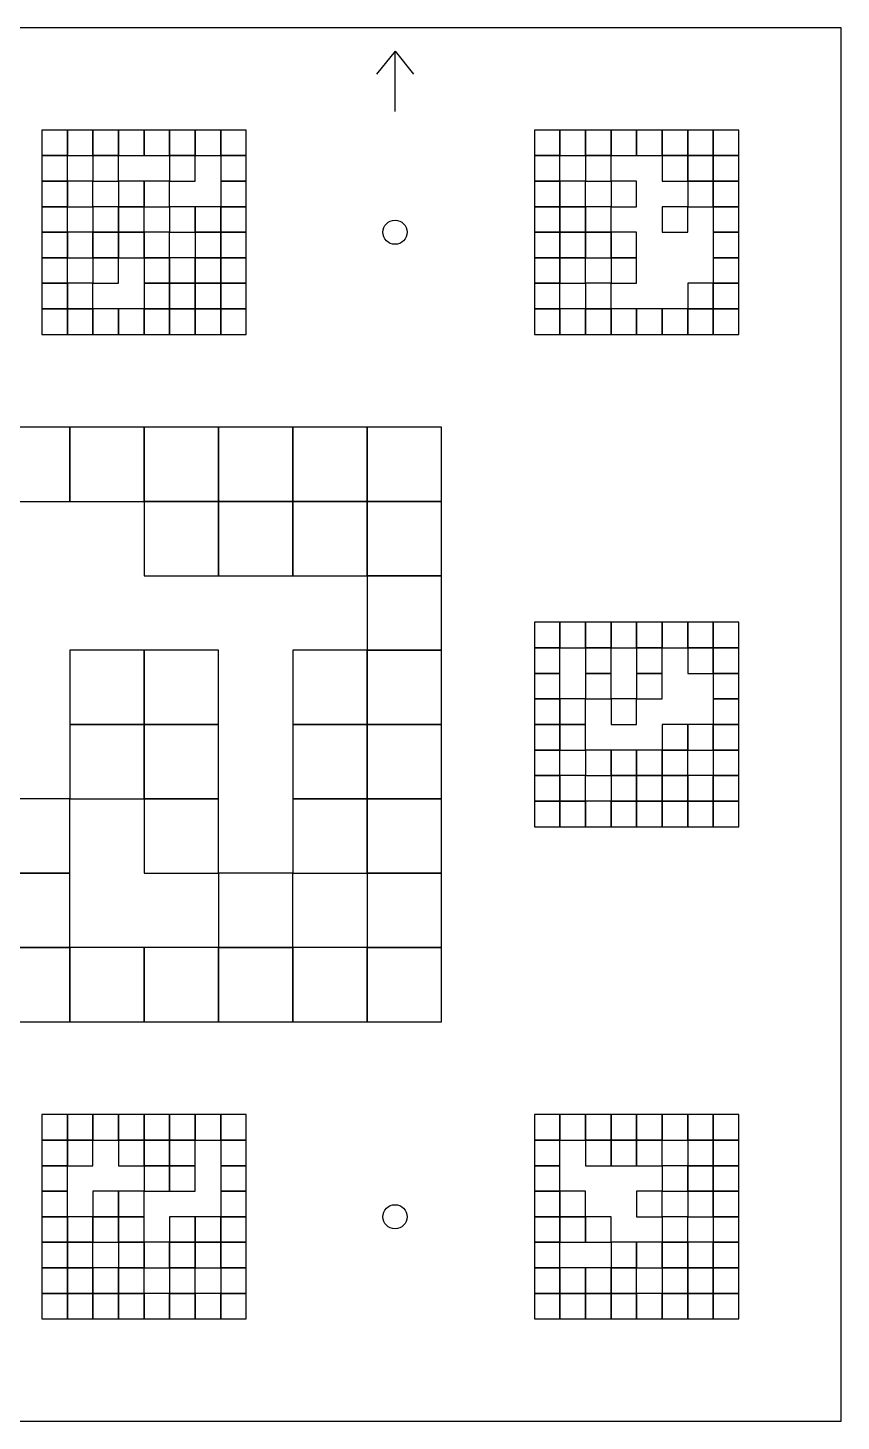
# Model space of a CAD drawing. Extents: x 0 to 1260, y 0 to 1580.
# Drawn here: x 765 to 940, y 1280 to 1580 of the extents above; entities that cross this region are included whole.
import ezdxf

# ---------------------------------------------------------------- set-up
doc = ezdxf.new("R2010")
doc.units = 0
for name, color, linetype in [('BLACK_POCKET', 7, 'CONTINUOUS'), ('CUT', 7, 'CONTINUOUS'), ('MOUNT_HOLE', 6, 'CONTINUOUS'), ('ORIENTATION', 7, 'CONTINUOUS')]:
    doc.layers.add(name, color=color, linetype=linetype)

msp = doc.modelspace()

# ---------------------------------------------------------------- linework, layer by layer
at = {"layer": 'BLACK_POCKET'}
for p, q in [((773.5, 1558), (768, 1558)), ((768, 1558), (768, 1552.5)), ((773.5, 1552.5), (773.5, 1558)), ((779, 1558), (773.5, 1558)), ((773.5, 1558), (773.5, 1552.5)), ((779, 1552.5), (779, 1558)), ((784.5, 1558), (779, 1558)), ((779, 1558), (779, 1552.5)), ((784.5, 1552.5), (784.5, 1558)), ((790, 1558), (784.5, 1558)), ((784.5, 1558), (784.5, 1552.5)), ((790, 1552.5), (790, 1558)), ((795.5, 1558), (790, 1558)), ((790, 1558), (790, 1552.5)), ((795.5, 1552.5), (795.5, 1558)), ((801, 1558), (795.5, 1558)), ((795.5, 1558), (795.5, 1552.5)), ((801, 1552.5), (801, 1558)), ((806.5, 1558), (801, 1558)), ((801, 1558), (801, 1552.5)), ((806.5, 1552.5), (806.5, 1558)), ((812, 1558), (806.5, 1558)), ((806.5, 1558), (806.5, 1552.5)), ((812, 1552.5), (812, 1558)), ((879.5, 1558), (874, 1558)), ((874, 1558), (874, 1552.5)), ((879.5, 1552.5), (879.5, 1558)), ((885, 1558), (879.5, 1558)), ((879.5, 1558), (879.5, 1552.5)), ((885, 1552.5), (885, 1558)), ((890.5, 1558), (885, 1558)), ((885, 1558), (885, 1552.5)), ((890.5, 1552.5), (890.5, 1558)), ((896, 1558), (890.5, 1558)), ((890.5, 1558), (890.5, 1552.5)), ((896, 1552.5), (896, 1558)), ((901.5, 1558), (896, 1558)), ((896, 1558), (896, 1552.5)), ((901.5, 1552.5), (901.5, 1558)), ((907, 1558), (901.5, 1558)), ((901.5, 1558), (901.5, 1552.5)), ((907, 1552.5), (907, 1558)), ((912.5, 1558), (907, 1558)), ((907, 1558), (907, 1552.5)), ((912.5, 1552.5), (912.5, 1558)), ((918, 1558), (912.5, 1558)), ((912.5, 1558), (912.5, 1552.5)), ((918, 1552.5), (918, 1558)), ((768, 1552.5), (773.5, 1552.5)), ((773.5, 1552.5), (768, 1552.5)), ((768, 1552.5), (768, 1547)), ((773.5, 1552.5), (779, 1552.5)), ((773.5, 1547), (773.5, 1552.5)), ((779, 1552.5), (784.5, 1552.5)), ((784.5, 1552.5), (779, 1552.5)), ((779, 1552.5), (779, 1547)), ((784.5, 1552.5), (790, 1552.5)), ((784.5, 1547), (784.5, 1552.5)), ((790, 1552.5), (795.5, 1552.5)), ((795.5, 1552.5), (801, 1552.5)), ((801, 1552.5), (795.5, 1552.5)), ((795.5, 1552.5), (795.5, 1547)), ((801, 1552.5), (806.5, 1552.5)), ((801, 1547), (801, 1552.5)), ((806.5, 1552.5), (812, 1552.5)), ((812, 1552.5), (806.5, 1552.5)), ((806.5, 1552.5), (806.5, 1547)), ((812, 1547), (812, 1552.5)), ((874, 1552.5), (879.5, 1552.5)), ((879.5, 1552.5), (874, 1552.5)), ((874, 1552.5), (874, 1547)), ((879.5, 1552.5), (885, 1552.5)), ((879.5, 1547), (879.5, 1552.5)), ((885, 1552.5), (890.5, 1552.5)), ((890.5, 1552.5), (885, 1552.5)), ((885, 1552.5), (885, 1547)), ((890.5, 1552.5), (896, 1552.5)), ((890.5, 1547), (890.5, 1552.5)), ((896, 1552.5), (901.5, 1552.5)), ((901.5, 1552.5), (907, 1552.5)), ((907, 1552.5), (901.5, 1552.5)), ((901.5, 1552.5), (901.5, 1547)), ((907, 1552.5), (912.5, 1552.5)), ((907, 1547), (907, 1552.5)), ((912.5, 1552.5), (907, 1552.5)), ((907, 1552.5), (907, 1547)), ((912.5, 1552.5), (918, 1552.5)), ((912.5, 1547), (912.5, 1552.5)), ((918, 1552.5), (912.5, 1552.5)), ((912.5, 1552.5), (912.5, 1547)), ((918, 1547), (918, 1552.5)), ((768, 1547), (773.5, 1547)), ((773.5, 1547), (768, 1547)), ((768, 1547), (768, 1541.5)), ((773.5, 1541.5), (773.5, 1547)), ((779, 1547), (773.5, 1547)), ((773.5, 1547), (773.5, 1541.5)), ((779, 1547), (784.5, 1547)), ((779, 1541.5), (779, 1547)), ((790, 1547), (784.5, 1547)), ((784.5, 1547), (784.5, 1541.5)), ((790, 1541.5), (790, 1547)), ((795.5, 1547), (790, 1547)), ((790, 1547), (790, 1541.5)), ((795.5, 1547), (801, 1547)), ((795.5, 1541.5), (795.5, 1547)), ((806.5, 1547), (812, 1547)), ((812, 1547), (806.5, 1547)), ((806.5, 1547), (806.5, 1541.5)), ((812, 1541.5), (812, 1547)), ((874, 1547), (879.5, 1547)), ((879.5, 1547), (874, 1547)), ((874, 1547), (874, 1541.5)), ((879.5, 1541.5), (879.5, 1547)), ((885, 1547), (879.5, 1547)), ((879.5, 1547), (879.5, 1541.5)), ((885, 1547), (890.5, 1547)), ((885, 1541.5), (885, 1547)), ((896, 1547), (890.5, 1547)), ((890.5, 1547), (890.5, 1541.5)), ((896, 1541.5), (896, 1547)), ((901.5, 1547), (907, 1547)), ((907, 1547), (912.5, 1547)), ((912.5, 1547), (907, 1547)), ((907, 1547), (907, 1541.5)), ((912.5, 1547), (918, 1547)), ((912.5, 1541.5), (912.5, 1547)), ((918, 1547), (912.5, 1547)), ((912.5, 1547), (912.5, 1541.5)), ((918, 1541.5), (918, 1547)), ((768, 1541.5), (773.5, 1541.5)), ((773.5, 1541.5), (768, 1541.5)), ((768, 1541.5), (768, 1536)), ((773.5, 1541.5), (779, 1541.5)), ((773.5, 1536), (773.5, 1541.5)), ((784.5, 1541.5), (779, 1541.5)), ((779, 1541.5), (779, 1536)), ((784.5, 1541.5), (790, 1541.5)), ((784.5, 1536), (784.5, 1541.5)), ((790, 1541.5), (784.5, 1541.5)), ((784.5, 1541.5), (784.5, 1536)), ((790, 1541.5), (795.5, 1541.5)), ((790, 1536), (790, 1541.5)), ((801, 1541.5), (795.5, 1541.5)), ((795.5, 1541.5), (795.5, 1536)), ((801, 1536), (801, 1541.5)), ((806.5, 1541.5), (801, 1541.5)), ((801, 1541.5), (801, 1536)), ((806.5, 1541.5), (812, 1541.5)), ((806.5, 1536), (806.5, 1541.5)), ((812, 1541.5), (806.5, 1541.5)), ((806.5, 1541.5), (806.5, 1536)), ((812, 1536), (812, 1541.5)), ((874, 1541.5), (879.5, 1541.5)), ((879.5, 1541.5), (874, 1541.5)), ((874, 1541.5), (874, 1536)), ((879.5, 1541.5), (885, 1541.5)), ((879.5, 1536), (879.5, 1541.5)), ((885, 1541.5), (879.5, 1541.5)), ((879.5, 1541.5), (879.5, 1536)), ((885, 1536), (885, 1541.5)), ((890.5, 1541.5), (885, 1541.5)), ((885, 1541.5), (885, 1536)), ((890.5, 1541.5), (896, 1541.5)), ((890.5, 1536), (890.5, 1541.5)), ((907, 1541.5), (901.5, 1541.5)), ((901.5, 1541.5), (901.5, 1536)), ((907, 1541.5), (912.5, 1541.5)), ((907, 1536), (907, 1541.5)), ((912.5, 1541.5), (918, 1541.5)), ((918, 1541.5), (912.5, 1541.5)), ((912.5, 1541.5), (912.5, 1536)), ((918, 1536), (918, 1541.5)), ((768, 1536), (773.5, 1536)), ((773.5, 1536), (768, 1536)), ((768, 1536), (768, 1530.5)), ((773.5, 1530.5), (773.5, 1536)), ((779, 1536), (773.5, 1536)), ((773.5, 1536), (773.5, 1530.5)), ((779, 1536), (784.5, 1536)), ((779, 1530.5), (779, 1536)), ((784.5, 1536), (779, 1536)), ((779, 1536), (779, 1530.5)), ((784.5, 1536), (790, 1536)), ((784.5, 1530.5), (784.5, 1536)), ((790, 1536), (784.5, 1536)), ((784.5, 1536), (784.5, 1530.5)), ((790, 1530.5), (790, 1536)), ((795.5, 1536), (790, 1536)), ((790, 1536), (790, 1530.5)), ((795.5, 1536), (801, 1536)), ((795.5, 1530.5), (795.5, 1536)), ((801, 1536), (806.5, 1536)), ((806.5, 1536), (801, 1536)), ((801, 1536), (801, 1530.5)), ((806.5, 1536), (812, 1536)), ((806.5, 1530.5), (806.5, 1536)), ((812, 1536), (806.5, 1536)), ((806.5, 1536), (806.5, 1530.5)), ((812, 1530.5), (812, 1536)), ((874, 1536), (879.5, 1536)), ((879.5, 1536), (874, 1536)), ((874, 1536), (874, 1530.5)), ((879.5, 1536), (885, 1536)), ((879.5, 1530.5), (879.5, 1536)), ((885, 1536), (879.5, 1536)), ((879.5, 1536), (879.5, 1530.5)), ((885, 1536), (890.5, 1536)), ((885, 1530.5), (885, 1536)), ((890.5, 1536), (885, 1536)), ((885, 1536), (885, 1530.5)), ((890.5, 1530.5), (890.5, 1536)), ((896, 1536), (890.5, 1536)), ((890.5, 1536), (890.5, 1530.5)), ((896, 1530.5), (896, 1536)), ((901.5, 1536), (907, 1536)), ((912.5, 1536), (918, 1536)), ((918, 1536), (912.5, 1536)), ((912.5, 1536), (912.5, 1530.5)), ((918, 1530.5), (918, 1536)), ((768, 1530.5), (773.5, 1530.5)), ((773.5, 1530.5), (768, 1530.5)), ((768, 1530.5), (768, 1525)), ((773.5, 1530.5), (779, 1530.5)), ((773.5, 1525), (773.5, 1530.5)), ((779, 1530.5), (784.5, 1530.5)), ((784.5, 1530.5), (779, 1530.5)), ((779, 1530.5), (779, 1525)), ((784.5, 1530.5), (790, 1530.5)), ((784.5, 1525), (784.5, 1530.5)), ((790, 1530.5), (795.5, 1530.5)), ((795.5, 1530.5), (790, 1530.5)), ((790, 1530.5), (790, 1525)), ((795.5, 1525), (795.5, 1530.5)), ((801, 1530.5), (795.5, 1530.5)), ((795.5, 1530.5), (795.5, 1525)), ((801, 1530.5), (806.5, 1530.5)), ((801, 1525), (801, 1530.5)), ((806.5, 1530.5), (801, 1530.5)), ((801, 1530.5), (801, 1525)), ((806.5, 1530.5), (812, 1530.5)), ((806.5, 1525), (806.5, 1530.5)), ((812, 1530.5), (806.5, 1530.5)), ((806.5, 1530.5), (806.5, 1525)), ((812, 1525), (812, 1530.5)), ((874, 1530.5), (879.5, 1530.5)), ((879.5, 1530.5), (874, 1530.5)), ((874, 1530.5), (874, 1525)), ((879.5, 1530.5), (885, 1530.5)), ((879.5, 1525), (879.5, 1530.5)), ((885, 1530.5), (879.5, 1530.5)), ((879.5, 1530.5), (879.5, 1525)), ((885, 1530.5), (890.5, 1530.5)), ((885, 1525), (885, 1530.5)), ((890.5, 1530.5), (896, 1530.5)), ((896, 1530.5), (890.5, 1530.5)), ((890.5, 1530.5), (890.5, 1525)), ((896, 1525), (896, 1530.5)), ((912.5, 1530.5), (918, 1530.5)), ((918, 1530.5), (912.5, 1530.5)), ((912.5, 1530.5), (912.5, 1525)), ((918, 1525), (918, 1530.5)), ((768, 1525), (773.5, 1525)), ((773.5, 1525), (768, 1525)), ((768, 1525), (768, 1519.5)), ((773.5, 1519.5), (773.5, 1525)), ((779, 1525), (773.5, 1525)), ((773.5, 1525), (773.5, 1519.5)), ((779, 1525), (784.5, 1525)), ((779, 1519.5), (779, 1525)), ((790, 1525), (795.5, 1525)), ((795.5, 1525), (790, 1525)), ((790, 1525), (790, 1519.5)), ((795.5, 1525), (801, 1525)), ((795.5, 1519.5), (795.5, 1525)), ((801, 1525), (795.5, 1525)), ((795.5, 1525), (795.5, 1519.5)), ((801, 1525), (806.5, 1525)), ((801, 1519.5), (801, 1525)), ((806.5, 1525), (801, 1525)), ((801, 1525), (801, 1519.5)), ((806.5, 1525), (812, 1525)), ((806.5, 1519.5), (806.5, 1525)), ((812, 1525), (806.5, 1525)), ((806.5, 1525), (806.5, 1519.5)), ((812, 1519.5), (812, 1525)), ((874, 1525), (879.5, 1525)), ((879.5, 1525), (874, 1525)), ((874, 1525), (874, 1519.5)), ((879.5, 1525), (885, 1525)), ((879.5, 1519.5), (879.5, 1525)), ((890.5, 1525), (885, 1525)), ((885, 1525), (885, 1519.5)), ((890.5, 1525), (896, 1525)), ((890.5, 1519.5), (890.5, 1525)), ((912.5, 1525), (907, 1525)), ((907, 1525), (907, 1519.5)), ((912.5, 1525), (918, 1525)), ((912.5, 1519.5), (912.5, 1525)), ((918, 1525), (912.5, 1525)), ((912.5, 1525), (912.5, 1519.5)), ((918, 1519.5), (918, 1525)), ((768, 1519.5), (773.5, 1519.5)), ((773.5, 1519.5), (768, 1519.5)), ((768, 1519.5), (768, 1514)), ((773.5, 1519.5), (779, 1519.5)), ((773.5, 1514), (773.5, 1519.5)), ((779, 1519.5), (773.5, 1519.5)), ((773.5, 1519.5), (773.5, 1514)), ((779, 1514), (779, 1519.5)), ((784.5, 1519.5), (779, 1519.5)), ((779, 1519.5), (779, 1514)), ((784.5, 1514), (784.5, 1519.5)), ((790, 1519.5), (784.5, 1519.5)), ((784.5, 1519.5), (784.5, 1514)), ((790, 1519.5), (795.5, 1519.5)), ((790, 1514), (790, 1519.5)), ((795.5, 1519.5), (790, 1519.5)), ((790, 1519.5), (790, 1514)), ((795.5, 1519.5), (801, 1519.5)), ((795.5, 1514), (795.5, 1519.5)), ((801, 1519.5), (795.5, 1519.5)), ((795.5, 1519.5), (795.5, 1514)), ((801, 1519.5), (806.5, 1519.5)), ((801, 1514), (801, 1519.5)), ((806.5, 1519.5), (801, 1519.5)), ((801, 1519.5), (801, 1514)), ((806.5, 1519.5), (812, 1519.5)), ((806.5, 1514), (806.5, 1519.5)), ((812, 1519.5), (806.5, 1519.5)), ((806.5, 1519.5), (806.5, 1514)), ((812, 1514), (812, 1519.5)), ((874, 1519.5), (879.5, 1519.5)), ((879.5, 1519.5), (874, 1519.5)), ((874, 1519.5), (874, 1514)), ((879.5, 1514), (879.5, 1519.5)), ((885, 1519.5), (879.5, 1519.5)), ((879.5, 1519.5), (879.5, 1514)), ((885, 1519.5), (890.5, 1519.5)), ((885, 1514), (885, 1519.5)), ((890.5, 1519.5), (885, 1519.5)), ((885, 1519.5), (885, 1514)), ((890.5, 1514), (890.5, 1519.5)), ((896, 1519.5), (890.5, 1519.5)), ((890.5, 1519.5), (890.5, 1514)), ((896, 1514), (896, 1519.5)), ((901.5, 1519.5), (896, 1519.5)), ((896, 1519.5), (896, 1514)), ((901.5, 1514), (901.5, 1519.5)), ((907, 1519.5), (901.5, 1519.5)), ((901.5, 1519.5), (901.5, 1514)), ((907, 1519.5), (912.5, 1519.5)), ((907, 1514), (907, 1519.5)), ((912.5, 1519.5), (907, 1519.5)), ((907, 1519.5), (907, 1514)), ((912.5, 1519.5), (918, 1519.5)), ((912.5, 1514), (912.5, 1519.5)), ((918, 1519.5), (912.5, 1519.5)), ((912.5, 1519.5), (912.5, 1514)), ((918, 1514), (918, 1519.5)), ((768, 1514), (773.5, 1514)), ((773.5, 1514), (779, 1514)), ((779, 1514), (784.5, 1514)), ((784.5, 1514), (790, 1514)), ((790, 1514), (795.5, 1514)), ((795.5, 1514), (801, 1514)), ((801, 1514), (806.5, 1514)), ((806.5, 1514), (812, 1514)), ((874, 1514), (879.5, 1514)), ((879.5, 1514), (885, 1514)), ((885, 1514), (890.5, 1514)), ((890.5, 1514), (896, 1514)), ((896, 1514), (901.5, 1514)), ((901.5, 1514), (907, 1514)), ((907, 1514), (912.5, 1514)), ((912.5, 1514), (918, 1514)), ((774, 1494), (758, 1494)), ((774, 1478), (774, 1494)), ((790, 1494), (774, 1494)), ((774, 1494), (774, 1478)), ((790, 1478), (790, 1494)), ((806, 1494), (790, 1494)), ((790, 1494), (790, 1478)), ((806, 1478), (806, 1494)), ((822, 1494), (806, 1494)), ((806, 1494), (806, 1478)), ((822, 1478), (822, 1494)), ((838, 1494), (822, 1494)), ((822, 1494), (822, 1478)), ((838, 1478), (838, 1494)), ((854, 1494), (838, 1494)), ((838, 1494), (838, 1478)), ((854, 1478), (854, 1494)), ((758, 1478), (774, 1478)), ((774, 1478), (790, 1478)), ((790, 1478), (806, 1478)), ((806, 1478), (790, 1478)), ((790, 1478), (790, 1462)), ((806, 1478), (822, 1478)), ((806, 1462), (806, 1478)), ((822, 1478), (806, 1478)), ((806, 1478), (806, 1462)), ((822, 1478), (838, 1478)), ((822, 1462), (822, 1478)), ((838, 1478), (822, 1478)), ((822, 1478), (822, 1462)), ((838, 1478), (854, 1478)), ((838, 1462), (838, 1478)), ((854, 1478), (838, 1478)), ((838, 1478), (838, 1462)), ((854, 1462), (854, 1478)), ((790, 1462), (806, 1462)), ((806, 1462), (822, 1462)), ((822, 1462), (838, 1462)), ((838, 1462), (854, 1462)), ((854, 1462), (838, 1462)), ((838, 1462), (838, 1446)), ((854, 1446), (854, 1462)), ((879.5, 1452), (874, 1452)), ((874, 1452), (874, 1446.5)), ((879.5, 1446.5), (879.5, 1452)), ((885, 1452), (879.5, 1452)), ((879.5, 1452), (879.5, 1446.5)), ((885, 1446.5), (885, 1452)), ((890.5, 1452), (885, 1452)), ((885, 1452), (885, 1446.5)), ((890.5, 1446.5), (890.5, 1452)), ((896, 1452), (890.5, 1452)), ((890.5, 1452), (890.5, 1446.5)), ((896, 1446.5), (896, 1452)), ((901.5, 1452), (896, 1452)), ((896, 1452), (896, 1446.5)), ((901.5, 1446.5), (901.5, 1452)), ((907, 1452), (901.5, 1452)), ((901.5, 1452), (901.5, 1446.5)), ((907, 1446.5), (907, 1452)), ((912.5, 1452), (907, 1452)), ((907, 1452), (907, 1446.5)), ((912.5, 1446.5), (912.5, 1452)), ((918, 1452), (912.5, 1452)), ((912.5, 1452), (912.5, 1446.5)), ((918, 1446.5), (918, 1452)), ((790, 1446), (774, 1446)), ((774, 1446), (774, 1430)), ((790, 1430), (790, 1446)), ((806, 1446), (790, 1446)), ((790, 1446), (790, 1430)), ((806, 1430), (806, 1446)), ((838, 1446), (822, 1446)), ((822, 1446), (822, 1430)), ((838, 1446), (854, 1446)), ((838, 1430), (838, 1446)), ((854, 1446), (838, 1446)), ((838, 1446), (838, 1430)), ((854, 1430), (854, 1446)), ((874, 1446.5), (879.5, 1446.5)), ((879.5, 1446.5), (874, 1446.5)), ((874, 1446.5), (874, 1441)), ((879.5, 1446.5), (885, 1446.5)), ((879.5, 1441), (879.5, 1446.5)), ((885, 1446.5), (890.5, 1446.5)), ((890.5, 1446.5), (885, 1446.5)), ((885, 1446.5), (885, 1441)), ((890.5, 1446.5), (896, 1446.5)), ((890.5, 1441), (890.5, 1446.5)), ((896, 1446.5), (901.5, 1446.5)), ((901.5, 1446.5), (896, 1446.5)), ((896, 1446.5), (896, 1441)), ((901.5, 1446.5), (907, 1446.5)), ((901.5, 1441), (901.5, 1446.5)), ((907, 1446.5), (912.5, 1446.5)), ((912.5, 1446.5), (907, 1446.5)), ((907, 1446.5), (907, 1441)), ((912.5, 1446.5), (918, 1446.5)), ((912.5, 1441), (912.5, 1446.5)), ((918, 1446.5), (912.5, 1446.5)), ((912.5, 1446.5), (912.5, 1441)), ((918, 1441), (918, 1446.5)), ((874, 1441), (879.5, 1441)), ((879.5, 1441), (874, 1441)), ((874, 1441), (874, 1435.5)), ((879.5, 1435.5), (879.5, 1441)), ((885, 1441), (890.5, 1441)), ((890.5, 1441), (885, 1441)), ((885, 1441), (885, 1435.5)), ((890.5, 1435.5), (890.5, 1441)), ((896, 1441), (901.5, 1441)), ((901.5, 1441), (896, 1441)), ((896, 1441), (896, 1435.5)), ((901.5, 1435.5), (901.5, 1441)), ((907, 1441), (912.5, 1441)), ((912.5, 1441), (918, 1441)), ((918, 1441), (912.5, 1441)), ((912.5, 1441), (912.5, 1435.5)), ((918, 1435.5), (918, 1441)), ((874, 1435.5), (879.5, 1435.5)), ((879.5, 1435.5), (874, 1435.5)), ((874, 1435.5), (874, 1430)), ((879.5, 1430), (879.5, 1435.5)), ((885, 1435.5), (879.5, 1435.5)), ((879.5, 1435.5), (879.5, 1430)), ((885, 1435.5), (890.5, 1435.5)), ((885, 1430), (885, 1435.5)), ((896, 1435.5), (890.5, 1435.5)), ((890.5, 1435.5), (890.5, 1430)), ((896, 1435.5), (901.5, 1435.5)), ((896, 1430), (896, 1435.5)), ((912.5, 1435.5), (918, 1435.5)), ((918, 1435.5), (912.5, 1435.5)), ((912.5, 1435.5), (912.5, 1430)), ((918, 1430), (918, 1435.5)), ((774, 1430), (790, 1430)), ((790, 1430), (774, 1430)), ((774, 1430), (774, 1414)), ((790, 1430), (806, 1430)), ((790, 1414), (790, 1430)), ((806, 1430), (790, 1430)), ((790, 1430), (790, 1414)), ((806, 1414), (806, 1430)), ((822, 1430), (838, 1430)), ((838, 1430), (822, 1430)), ((822, 1430), (822, 1414)), ((838, 1430), (854, 1430)), ((838, 1414), (838, 1430)), ((854, 1430), (838, 1430)), ((838, 1430), (838, 1414)), ((854, 1414), (854, 1430)), ((874, 1430), (879.5, 1430)), ((879.5, 1430), (874, 1430)), ((874, 1430), (874, 1424.5)), ((879.5, 1430), (885, 1430)), ((879.5, 1424.5), (879.5, 1430)), ((885, 1430), (879.5, 1430)), ((879.5, 1430), (879.5, 1424.5)), ((885, 1424.5), (885, 1430)), ((890.5, 1430), (896, 1430)), ((907, 1430), (901.5, 1430)), ((901.5, 1430), (901.5, 1424.5)), ((907, 1424.5), (907, 1430)), ((912.5, 1430), (907, 1430)), ((907, 1430), (907, 1424.5)), ((912.5, 1430), (918, 1430)), ((912.5, 1424.5), (912.5, 1430)), ((918, 1430), (912.5, 1430)), ((912.5, 1430), (912.5, 1424.5)), ((918, 1424.5), (918, 1430)), ((874, 1424.5), (879.5, 1424.5)), ((879.5, 1424.5), (874, 1424.5)), ((874, 1424.5), (874, 1419)), ((879.5, 1424.5), (885, 1424.5)), ((879.5, 1419), (879.5, 1424.5)), ((890.5, 1424.5), (885, 1424.5)), ((885, 1424.5), (885, 1419)), ((890.5, 1419), (890.5, 1424.5)), ((896, 1424.5), (890.5, 1424.5)), ((890.5, 1424.5), (890.5, 1419)), ((896, 1419), (896, 1424.5)), ((901.5, 1424.5), (896, 1424.5)), ((896, 1424.5), (896, 1419)), ((901.5, 1424.5), (907, 1424.5)), ((901.5, 1419), (901.5, 1424.5)), ((907, 1424.5), (901.5, 1424.5)), ((901.5, 1424.5), (901.5, 1419)), ((907, 1424.5), (912.5, 1424.5)), ((907, 1419), (907, 1424.5)), ((912.5, 1424.5), (918, 1424.5)), ((918, 1424.5), (912.5, 1424.5)), ((912.5, 1424.5), (912.5, 1419)), ((918, 1419), (918, 1424.5)), ((874, 1419), (879.5, 1419)), ((879.5, 1419), (874, 1419)), ((874, 1419), (874, 1413.5)), ((879.5, 1413.5), (879.5, 1419)), ((885, 1419), (879.5, 1419)), ((879.5, 1419), (879.5, 1413.5)), ((885, 1419), (890.5, 1419)), ((885, 1413.5), (885, 1419)), ((890.5, 1419), (896, 1419)), ((896, 1419), (890.5, 1419)), ((890.5, 1419), (890.5, 1413.5)), ((896, 1419), (901.5, 1419)), ((896, 1413.5), (896, 1419)), ((901.5, 1419), (896, 1419)), ((896, 1419), (896, 1413.5)), ((901.5, 1419), (907, 1419)), ((901.5, 1413.5), (901.5, 1419)), ((907, 1419), (901.5, 1419)), ((901.5, 1419), (901.5, 1413.5)), ((907, 1413.5), (907, 1419)), ((912.5, 1419), (907, 1419)), ((907, 1419), (907, 1413.5)), ((912.5, 1419), (918, 1419)), ((912.5, 1413.5), (912.5, 1419)), ((918, 1419), (912.5, 1419)), ((912.5, 1419), (912.5, 1413.5)), ((918, 1413.5), (918, 1419)), ((774, 1414), (758, 1414)), ((774, 1414), (790, 1414)), ((774, 1398), (774, 1414)), ((790, 1414), (806, 1414)), ((806, 1414), (790, 1414)), ((790, 1414), (790, 1398)), ((806, 1398), (806, 1414)), ((822, 1414), (838, 1414)), ((838, 1414), (822, 1414)), ((822, 1414), (822, 1398)), ((838, 1414), (854, 1414)), ((838, 1398), (838, 1414)), ((854, 1414), (838, 1414)), ((838, 1414), (838, 1398)), ((854, 1398), (854, 1414)), ((874, 1413.5), (879.5, 1413.5)), ((879.5, 1413.5), (874, 1413.5)), ((874, 1413.5), (874, 1408)), ((879.5, 1413.5), (885, 1413.5)), ((879.5, 1408), (879.5, 1413.5)), ((885, 1413.5), (879.5, 1413.5)), ((879.5, 1413.5), (879.5, 1408)), ((885, 1408), (885, 1413.5)), ((890.5, 1413.5), (885, 1413.5)), ((885, 1413.5), (885, 1408)), ((890.5, 1413.5), (896, 1413.5)), ((890.5, 1408), (890.5, 1413.5)), ((896, 1413.5), (890.5, 1413.5)), ((890.5, 1413.5), (890.5, 1408)), ((896, 1413.5), (901.5, 1413.5)), ((896, 1408), (896, 1413.5)), ((901.5, 1413.5), (896, 1413.5)), ((896, 1413.5), (896, 1408)), ((901.5, 1413.5), (907, 1413.5)), ((901.5, 1408), (901.5, 1413.5)), ((907, 1413.5), (901.5, 1413.5)), ((901.5, 1413.5), (901.5, 1408)), ((907, 1413.5), (912.5, 1413.5)), ((907, 1408), (907, 1413.5)), ((912.5, 1413.5), (907, 1413.5)), ((907, 1413.5), (907, 1408)), ((912.5, 1413.5), (918, 1413.5)), ((912.5, 1408), (912.5, 1413.5)), ((918, 1413.5), (912.5, 1413.5)), ((912.5, 1413.5), (912.5, 1408)), ((918, 1408), (918, 1413.5)), ((874, 1408), (879.5, 1408)), ((879.5, 1408), (885, 1408)), ((885, 1408), (890.5, 1408)), ((890.5, 1408), (896, 1408)), ((896, 1408), (901.5, 1408)), ((901.5, 1408), (907, 1408)), ((907, 1408), (912.5, 1408)), ((912.5, 1408), (918, 1408)), ((758, 1398), (774, 1398)), ((774, 1398), (758, 1398)), ((774, 1382), (774, 1398)), ((790, 1398), (806, 1398)), ((822, 1398), (806, 1398)), ((806, 1398), (806, 1382)), ((822, 1398), (838, 1398)), ((822, 1382), (822, 1398)), ((838, 1398), (854, 1398)), ((854, 1398), (838, 1398)), ((838, 1398), (838, 1382)), ((854, 1382), (854, 1398)), ((758, 1382), (774, 1382)), ((774, 1382), (758, 1382)), ((774, 1366), (774, 1382)), ((790, 1382), (774, 1382)), ((774, 1382), (774, 1366)), ((790, 1366), (790, 1382)), ((806, 1382), (790, 1382)), ((790, 1382), (790, 1366)), ((806, 1382), (822, 1382)), ((806, 1366), (806, 1382)), ((822, 1382), (806, 1382)), ((806, 1382), (806, 1366)), ((822, 1366), (822, 1382)), ((838, 1382), (822, 1382)), ((822, 1382), (822, 1366)), ((838, 1382), (854, 1382)), ((838, 1366), (838, 1382)), ((854, 1382), (838, 1382)), ((838, 1382), (838, 1366)), ((854, 1366), (854, 1382)), ((758, 1366), (774, 1366)), ((774, 1366), (790, 1366)), ((790, 1366), (806, 1366)), ((806, 1366), (822, 1366)), ((822, 1366), (838, 1366)), ((838, 1366), (854, 1366)), ((773.5, 1346), (768, 1346)), ((768, 1346), (768, 1340.5)), ((773.5, 1340.5), (773.5, 1346)), ((779, 1346), (773.5, 1346)), ((773.5, 1346), (773.5, 1340.5)), ((779, 1340.5), (779, 1346)), ((784.5, 1346), (779, 1346)), ((779, 1346), (779, 1340.5)), ((784.5, 1340.5), (784.5, 1346)), ((790, 1346), (784.5, 1346)), ((784.5, 1346), (784.5, 1340.5)), ((790, 1340.5), (790, 1346)), ((795.5, 1346), (790, 1346)), ((790, 1346), (790, 1340.5)), ((795.5, 1340.5), (795.5, 1346)), ((801, 1346), (795.5, 1346)), ((795.5, 1346), (795.5, 1340.5)), ((801, 1340.5), (801, 1346)), ((806.5, 1346), (801, 1346)), ((801, 1346), (801, 1340.5)), ((806.5, 1340.5), (806.5, 1346)), ((812, 1346), (806.5, 1346)), ((806.5, 1346), (806.5, 1340.5)), ((812, 1340.5), (812, 1346)), ((879.5, 1346), (874, 1346)), ((874, 1346), (874, 1340.5)), ((879.5, 1340.5), (879.5, 1346)), ((885, 1346), (879.5, 1346)), ((879.5, 1346), (879.5, 1340.5)), ((885, 1340.5), (885, 1346)), ((890.5, 1346), (885, 1346)), ((885, 1346), (885, 1340.5)), ((890.5, 1340.5), (890.5, 1346)), ((896, 1346), (890.5, 1346)), ((890.5, 1346), (890.5, 1340.5)), ((896, 1340.5), (896, 1346)), ((901.5, 1346), (896, 1346)), ((896, 1346), (896, 1340.5)), ((901.5, 1340.5), (901.5, 1346)), ((907, 1346), (901.5, 1346)), ((901.5, 1346), (901.5, 1340.5)), ((907, 1340.5), (907, 1346)), ((912.5, 1346), (907, 1346)), ((907, 1346), (907, 1340.5)), ((912.5, 1340.5), (912.5, 1346)), ((918, 1346), (912.5, 1346)), ((912.5, 1346), (912.5, 1340.5)), ((918, 1340.5), (918, 1346)), ((768, 1340.5), (773.5, 1340.5)), ((773.5, 1340.5), (768, 1340.5)), ((768, 1340.5), (768, 1335)), ((773.5, 1340.5), (779, 1340.5)), ((773.5, 1335), (773.5, 1340.5)), ((779, 1340.5), (773.5, 1340.5)), ((773.5, 1340.5), (773.5, 1335)), ((779, 1340.5), (784.5, 1340.5)), ((779, 1335), (779, 1340.5)), ((784.5, 1340.5), (790, 1340.5)), ((790, 1340.5), (784.5, 1340.5)), ((784.5, 1340.5), (784.5, 1335)), ((790, 1340.5), (795.5, 1340.5)), ((790, 1335), (790, 1340.5)), ((795.5, 1340.5), (790, 1340.5)), ((790, 1340.5), (790, 1335)), ((795.5, 1340.5), (801, 1340.5)), ((795.5, 1335), (795.5, 1340.5)), ((801, 1340.5), (795.5, 1340.5)), ((795.5, 1340.5), (795.5, 1335)), ((801, 1340.5), (806.5, 1340.5)), ((801, 1335), (801, 1340.5)), ((806.5, 1340.5), (812, 1340.5)), ((812, 1340.5), (806.5, 1340.5)), ((806.5, 1340.5), (806.5, 1335)), ((812, 1335), (812, 1340.5)), ((874, 1340.5), (879.5, 1340.5)), ((879.5, 1340.5), (874, 1340.5)), ((874, 1340.5), (874, 1335)), ((879.5, 1340.5), (885, 1340.5)), ((879.5, 1335), (879.5, 1340.5)), ((885, 1340.5), (890.5, 1340.5)), ((890.5, 1340.5), (885, 1340.5)), ((885, 1340.5), (885, 1335)), ((890.5, 1340.5), (896, 1340.5)), ((890.5, 1335), (890.5, 1340.5)), ((896, 1340.5), (890.5, 1340.5)), ((890.5, 1340.5), (890.5, 1335)), ((896, 1340.5), (901.5, 1340.5)), ((896, 1335), (896, 1340.5)), ((901.5, 1340.5), (896, 1340.5)), ((896, 1340.5), (896, 1335)), ((901.5, 1340.5), (907, 1340.5)), ((901.5, 1335), (901.5, 1340.5)), ((907, 1340.5), (912.5, 1340.5)), ((912.5, 1340.5), (907, 1340.5)), ((907, 1340.5), (907, 1335)), ((912.5, 1340.5), (918, 1340.5)), ((912.5, 1335), (912.5, 1340.5)), ((918, 1340.5), (912.5, 1340.5)), ((912.5, 1340.5), (912.5, 1335)), ((918, 1335), (918, 1340.5)), ((768, 1335), (773.5, 1335)), ((773.5, 1335), (768, 1335)), ((768, 1335), (768, 1329.5)), ((773.5, 1335), (779, 1335)), ((773.5, 1329.5), (773.5, 1335)), ((784.5, 1335), (790, 1335)), ((790, 1335), (795.5, 1335)), ((795.5, 1335), (790, 1335)), ((790, 1335), (790, 1329.5)), ((795.5, 1335), (801, 1335)), ((795.5, 1329.5), (795.5, 1335)), ((801, 1335), (795.5, 1335)), ((795.5, 1335), (795.5, 1329.5)), ((801, 1329.5), (801, 1335)), ((806.5, 1335), (812, 1335)), ((812, 1335), (806.5, 1335)), ((806.5, 1335), (806.5, 1329.5)), ((812, 1329.5), (812, 1335)), ((874, 1335), (879.5, 1335)), ((879.5, 1335), (874, 1335)), ((874, 1335), (874, 1329.5)), ((879.5, 1329.5), (879.5, 1335)), ((885, 1335), (890.5, 1335)), ((890.5, 1335), (896, 1335)), ((896, 1335), (901.5, 1335)), ((907, 1335), (901.5, 1335)), ((901.5, 1335), (901.5, 1329.5)), ((907, 1335), (912.5, 1335)), ((907, 1329.5), (907, 1335)), ((912.5, 1335), (907, 1335)), ((907, 1335), (907, 1329.5)), ((912.5, 1335), (918, 1335)), ((912.5, 1329.5), (912.5, 1335)), ((918, 1335), (912.5, 1335)), ((912.5, 1335), (912.5, 1329.5)), ((918, 1329.5), (918, 1335)), ((768, 1329.5), (773.5, 1329.5)), ((773.5, 1329.5), (768, 1329.5)), ((768, 1329.5), (768, 1324)), ((773.5, 1324), (773.5, 1329.5)), ((784.5, 1329.5), (779, 1329.5)), ((779, 1329.5), (779, 1324)), ((784.5, 1324), (784.5, 1329.5)), ((790, 1329.5), (784.5, 1329.5)), ((784.5, 1329.5), (784.5, 1324)), ((790, 1329.5), (795.5, 1329.5)), ((790, 1324), (790, 1329.5)), ((795.5, 1329.5), (801, 1329.5)), ((806.5, 1329.5), (812, 1329.5)), ((812, 1329.5), (806.5, 1329.5)), ((806.5, 1329.5), (806.5, 1324)), ((812, 1324), (812, 1329.5)), ((874, 1329.5), (879.5, 1329.5)), ((879.5, 1329.5), (874, 1329.5)), ((874, 1329.5), (874, 1324)), ((879.5, 1324), (879.5, 1329.5)), ((885, 1329.5), (879.5, 1329.5)), ((879.5, 1329.5), (879.5, 1324)), ((885, 1324), (885, 1329.5)), ((901.5, 1329.5), (896, 1329.5)), ((896, 1329.5), (896, 1324)), ((901.5, 1329.5), (907, 1329.5)), ((901.5, 1324), (901.5, 1329.5)), ((907, 1329.5), (912.5, 1329.5)), ((912.5, 1329.5), (907, 1329.5)), ((907, 1329.5), (907, 1324)), ((912.5, 1329.5), (918, 1329.5)), ((912.5, 1324), (912.5, 1329.5)), ((918, 1329.5), (912.5, 1329.5)), ((912.5, 1329.5), (912.5, 1324)), ((918, 1324), (918, 1329.5)), ((768, 1324), (773.5, 1324)), ((773.5, 1324), (768, 1324)), ((768, 1324), (768, 1318.5)), ((773.5, 1318.5), (773.5, 1324)), ((779, 1324), (773.5, 1324)), ((773.5, 1324), (773.5, 1318.5)), ((779, 1324), (784.5, 1324)), ((779, 1318.5), (779, 1324)), ((784.5, 1324), (779, 1324)), ((779, 1324), (779, 1318.5)), ((784.5, 1324), (790, 1324)), ((784.5, 1318.5), (784.5, 1324)), ((790, 1324), (784.5, 1324)), ((784.5, 1324), (784.5, 1318.5)), ((790, 1318.5), (790, 1324)), ((801, 1324), (795.5, 1324)), ((795.5, 1324), (795.5, 1318.5)), ((801, 1318.5), (801, 1324)), ((806.5, 1324), (801, 1324)), ((801, 1324), (801, 1318.5)), ((806.5, 1324), (812, 1324)), ((806.5, 1318.5), (806.5, 1324)), ((812, 1324), (806.5, 1324)), ((806.5, 1324), (806.5, 1318.5)), ((812, 1318.5), (812, 1324)), ((874, 1324), (879.5, 1324)), ((879.5, 1324), (874, 1324)), ((874, 1324), (874, 1318.5)), ((879.5, 1324), (885, 1324)), ((879.5, 1318.5), (879.5, 1324)), ((885, 1324), (879.5, 1324)), ((879.5, 1324), (879.5, 1318.5)), ((885, 1318.5), (885, 1324)), ((890.5, 1324), (885, 1324)), ((885, 1324), (885, 1318.5)), ((890.5, 1318.5), (890.5, 1324)), ((896, 1324), (901.5, 1324)), ((907, 1324), (901.5, 1324)), ((901.5, 1324), (901.5, 1318.5)), ((907, 1324), (912.5, 1324)), ((907, 1318.5), (907, 1324)), ((912.5, 1324), (918, 1324)), ((918, 1324), (912.5, 1324)), ((912.5, 1324), (912.5, 1318.5)), ((918, 1318.5), (918, 1324)), ((768, 1318.5), (773.5, 1318.5)), ((773.5, 1318.5), (768, 1318.5)), ((768, 1318.5), (768, 1313)), ((773.5, 1318.5), (779, 1318.5)), ((773.5, 1313), (773.5, 1318.5)), ((779, 1318.5), (773.5, 1318.5)), ((773.5, 1318.5), (773.5, 1313)), ((779, 1318.5), (784.5, 1318.5)), ((779, 1313), (779, 1318.5)), ((784.5, 1318.5), (790, 1318.5)), ((790, 1318.5), (784.5, 1318.5)), ((784.5, 1318.5), (784.5, 1313)), ((790, 1313), (790, 1318.5)), ((795.5, 1318.5), (790, 1318.5)), ((790, 1318.5), (790, 1313)), ((795.5, 1318.5), (801, 1318.5)), ((795.5, 1313), (795.5, 1318.5)), ((801, 1318.5), (795.5, 1318.5)), ((795.5, 1318.5), (795.5, 1313)), ((801, 1318.5), (806.5, 1318.5)), ((801, 1313), (801, 1318.5)), ((806.5, 1318.5), (801, 1318.5)), ((801, 1318.5), (801, 1313)), ((806.5, 1318.5), (812, 1318.5)), ((806.5, 1313), (806.5, 1318.5)), ((812, 1318.5), (806.5, 1318.5)), ((806.5, 1318.5), (806.5, 1313)), ((812, 1313), (812, 1318.5)), ((874, 1318.5), (879.5, 1318.5)), ((879.5, 1318.5), (874, 1318.5)), ((874, 1318.5), (874, 1313)), ((879.5, 1318.5), (885, 1318.5)), ((879.5, 1313), (879.5, 1318.5)), ((885, 1318.5), (890.5, 1318.5)), ((896, 1318.5), (890.5, 1318.5)), ((890.5, 1318.5), (890.5, 1313)), ((896, 1313), (896, 1318.5)), ((901.5, 1318.5), (896, 1318.5)), ((896, 1318.5), (896, 1313)), ((901.5, 1318.5), (907, 1318.5)), ((901.5, 1313), (901.5, 1318.5)), ((907, 1318.5), (901.5, 1318.5)), ((901.5, 1318.5), (901.5, 1313)), ((907, 1313), (907, 1318.5)), ((912.5, 1318.5), (907, 1318.5)), ((907, 1318.5), (907, 1313)), ((912.5, 1318.5), (918, 1318.5)), ((912.5, 1313), (912.5, 1318.5)), ((918, 1318.5), (912.5, 1318.5)), ((912.5, 1318.5), (912.5, 1313)), ((918, 1313), (918, 1318.5)), ((768, 1313), (773.5, 1313)), ((773.5, 1313), (768, 1313)), ((768, 1313), (768, 1307.5)), ((773.5, 1313), (779, 1313)), ((773.5, 1307.5), (773.5, 1313)), ((779, 1313), (773.5, 1313)), ((773.5, 1313), (773.5, 1307.5)), ((779, 1307.5), (779, 1313)), ((784.5, 1313), (779, 1313)), ((779, 1313), (779, 1307.5)), ((784.5, 1313), (790, 1313)), ((784.5, 1307.5), (784.5, 1313)), ((790, 1313), (784.5, 1313)), ((784.5, 1313), (784.5, 1307.5)), ((790, 1313), (795.5, 1313)), ((790, 1307.5), (790, 1313)), ((795.5, 1313), (801, 1313)), ((801, 1313), (795.5, 1313)), ((795.5, 1313), (795.5, 1307.5)), ((801, 1313), (806.5, 1313)), ((801, 1307.5), (801, 1313)), ((806.5, 1313), (812, 1313)), ((812, 1313), (806.5, 1313)), ((806.5, 1313), (806.5, 1307.5)), ((812, 1307.5), (812, 1313)), ((874, 1313), (879.5, 1313)), ((879.5, 1313), (874, 1313)), ((874, 1313), (874, 1307.5)), ((879.5, 1307.5), (879.5, 1313)), ((885, 1313), (879.5, 1313)), ((879.5, 1313), (879.5, 1307.5)), ((885, 1307.5), (885, 1313)), ((890.5, 1313), (885, 1313)), ((885, 1313), (885, 1307.5)), ((890.5, 1313), (896, 1313)), ((890.5, 1307.5), (890.5, 1313)), ((896, 1313), (890.5, 1313)), ((890.5, 1313), (890.5, 1307.5)), ((896, 1313), (901.5, 1313)), ((896, 1307.5), (896, 1313)), ((901.5, 1313), (907, 1313)), ((907, 1313), (901.5, 1313)), ((901.5, 1313), (901.5, 1307.5)), ((907, 1313), (912.5, 1313)), ((907, 1307.5), (907, 1313)), ((912.5, 1313), (907, 1313)), ((907, 1313), (907, 1307.5)), ((912.5, 1313), (918, 1313)), ((912.5, 1307.5), (912.5, 1313)), ((918, 1313), (912.5, 1313)), ((912.5, 1313), (912.5, 1307.5)), ((918, 1307.5), (918, 1313)), ((768, 1307.5), (773.5, 1307.5)), ((773.5, 1307.5), (768, 1307.5)), ((768, 1307.5), (768, 1302)), ((773.5, 1307.5), (779, 1307.5)), ((773.5, 1302), (773.5, 1307.5)), ((779, 1307.5), (773.5, 1307.5)), ((773.5, 1307.5), (773.5, 1302)), ((779, 1307.5), (784.5, 1307.5)), ((779, 1302), (779, 1307.5)), ((784.5, 1307.5), (779, 1307.5)), ((779, 1307.5), (779, 1302)), ((784.5, 1307.5), (790, 1307.5)), ((784.5, 1302), (784.5, 1307.5)), ((790, 1307.5), (784.5, 1307.5)), ((784.5, 1307.5), (784.5, 1302)), ((790, 1302), (790, 1307.5)), ((795.5, 1307.5), (790, 1307.5)), ((790, 1307.5), (790, 1302)), ((795.5, 1307.5), (801, 1307.5)), ((795.5, 1302), (795.5, 1307.5)), ((801, 1307.5), (795.5, 1307.5)), ((795.5, 1307.5), (795.5, 1302)), ((801, 1302), (801, 1307.5)), ((806.5, 1307.5), (801, 1307.5)), ((801, 1307.5), (801, 1302)), ((806.5, 1307.5), (812, 1307.5)), ((806.5, 1302), (806.5, 1307.5)), ((812, 1307.5), (806.5, 1307.5)), ((806.5, 1307.5), (806.5, 1302)), ((812, 1302), (812, 1307.5)), ((874, 1307.5), (879.5, 1307.5)), ((879.5, 1307.5), (874, 1307.5)), ((874, 1307.5), (874, 1302)), ((879.5, 1307.5), (885, 1307.5)), ((879.5, 1302), (879.5, 1307.5)), ((885, 1307.5), (879.5, 1307.5)), ((879.5, 1307.5), (879.5, 1302)), ((885, 1307.5), (890.5, 1307.5)), ((885, 1302), (885, 1307.5)), ((890.5, 1307.5), (885, 1307.5)), ((885, 1307.5), (885, 1302)), ((890.5, 1307.5), (896, 1307.5)), ((890.5, 1302), (890.5, 1307.5)), ((896, 1307.5), (890.5, 1307.5)), ((890.5, 1307.5), (890.5, 1302)), ((896, 1302), (896, 1307.5)), ((901.5, 1307.5), (896, 1307.5)), ((896, 1307.5), (896, 1302)), ((901.5, 1307.5), (907, 1307.5)), ((901.5, 1302), (901.5, 1307.5)), ((907, 1307.5), (901.5, 1307.5)), ((901.5, 1307.5), (901.5, 1302)), ((907, 1307.5), (912.5, 1307.5)), ((907, 1302), (907, 1307.5)), ((912.5, 1307.5), (907, 1307.5)), ((907, 1307.5), (907, 1302)), ((912.5, 1307.5), (918, 1307.5)), ((912.5, 1302), (912.5, 1307.5)), ((918, 1307.5), (912.5, 1307.5)), ((912.5, 1307.5), (912.5, 1302)), ((918, 1302), (918, 1307.5)), ((768, 1302), (773.5, 1302)), ((773.5, 1302), (779, 1302)), ((779, 1302), (784.5, 1302)), ((784.5, 1302), (790, 1302)), ((790, 1302), (795.5, 1302)), ((795.5, 1302), (801, 1302)), ((801, 1302), (806.5, 1302)), ((806.5, 1302), (812, 1302)), ((874, 1302), (879.5, 1302)), ((879.5, 1302), (885, 1302)), ((885, 1302), (890.5, 1302)), ((890.5, 1302), (896, 1302)), ((896, 1302), (901.5, 1302)), ((901.5, 1302), (907, 1302)), ((907, 1302), (912.5, 1302)), ((912.5, 1302), (918, 1302))]:
    msp.add_line(p, q, dxfattribs=at)
at = {"layer": 'CUT'}
for p, q in [((940, 1580), (640, 1580)), ((940, 1280), (940, 1580)), ((640, 1280), (940, 1280))]:
    msp.add_line(p, q, dxfattribs=at)
at = {"layer": 'MOUNT_HOLE'}
for centre in [(844, 1536), (844, 1324)]:
    msp.add_circle(centre, 2.6, dxfattribs=at)
at = {"layer": 'ORIENTATION'}
for p, q in [((844, 1575), (840, 1570)), ((844, 1562), (844, 1575)), ((844, 1575), (848, 1570))]:
    msp.add_line(p, q, dxfattribs=at)

doc.saveas('drawing.dxf')
